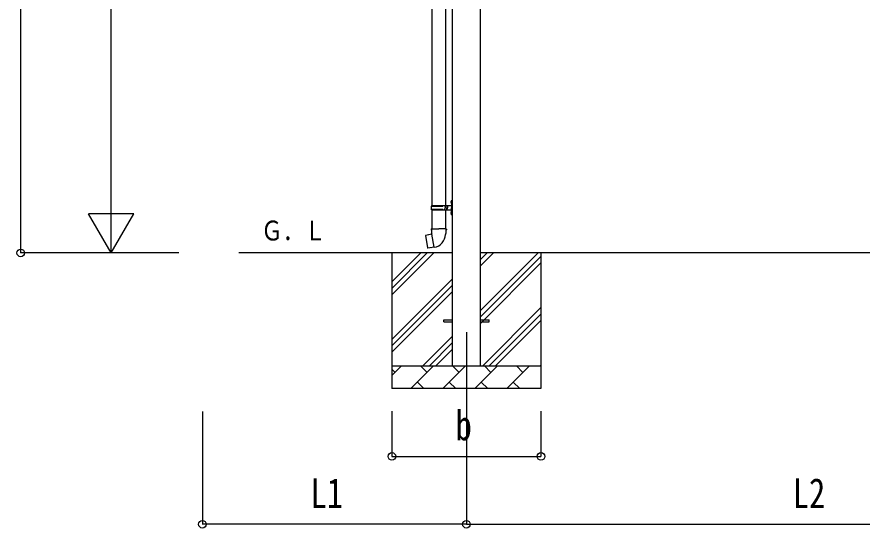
# Model space of a CAD drawing. Units: millimetres, scale not verified. Extents: x -16820 to 16820, y -11880 to 11880.
# Drawn here: x -5344 to -1603, y -3751 to -1491 of the extents above; entities that cross this region are included whole.
import ezdxf
from ezdxf.enums import TextEntityAlignment as Align

# ---------------------------------------------------------------- set-up
doc = ezdxf.new("R2010")
doc.units = ezdxf.units.MM
doc.header["$LTSCALE"] = 50
for name, color, linetype in [('0-4_YKK_12', 2, 'Continuous'), ('0-5_YKK_13', 4, 'Continuous'), ('0-6_YKK_A1', 4, 'Continuous'), ('0-7_YKK_D', 6, 'Continuous')]:
    doc.layers.add(name, color=color, linetype=linetype)
doc.styles.add('ＭＳ ゴシック', font='')
doc.styles.get('ＭＳ ゴシック').set_extended_font_data('MS Gothic')

msp = doc.modelspace()

# ---------------------------------------------------------------- linework, layer by layer
at = {"layer": '0-4_YKK_12'}
msp.add_line((-3354.03, -2884.13), (-3354.03, -3384.13), dxfattribs=at)
at = {"layer": '0-5_YKK_13'}
for p, q in [((-3506.53, -1420.62), (-3506.53, -2325.13)), ((-3446.53, -1420.62), (-3446.53, -2325.13)), ((-3422.84, -2307.98), (-3420.79, -2308.98)), ((-3421.57, -2305.98), (-3420.93, -2305.98)), ((-3421.57, -2305.98), (-3421.57, -2314.28)), ((-3421.57, -2314.28), (-3420.93, -2314.28)), ((-3420.93, -2305.98), (-3420.93, -2314.28)), ((-3420.93, -2305.98), (-3420.53, -2306.38)), ((-3420.93, -2314.28), (-3420.53, -2313.88)), ((-3420.79, -2308.98), (-3420.18, -2310.13)), ((-3420.53, -2302.13), (-3417.53, -2300.63)), ((-3420.53, -2302.13), (-3420.53, -2334.13)), ((-3420.53, -2306.38), (-3420.53, -2313.88)), ((-3417.53, -2300.63), (-3417.53, -2334.13)), ((-3417.53, -2300.63), (-3416.53, -2300.63)), ((-3416.53, -2300.63), (-3416.53, -2334.13)), ((-3509.53, -2327.13), (-3459.2, -2327.13)), ((-3509.53, -2341.13), (-3459.2, -2341.13)), ((-3508.53, -2325.13), (-3422.53, -2325.13)), ((-3508.53, -2325.13), (-3508.53, -2327.13)), ((-3508.53, -2343.13), (-3508.53, -2341.13)), ((-3508.53, -2343.13), (-3422.53, -2343.13)), ((-3506.53, -2343.13), (-3506.53, -2428.05)), ((-3449.53, -2325.13), (-3449.53, -2329.63)), ((-3449.53, -2329.63), (-3447.53, -2329.63)), ((-3449.53, -2343.13), (-3449.53, -2338.63)), ((-3449.53, -2338.63), (-3447.53, -2338.63)), ((-3447.53, -2329.63), (-3447.53, -2334.13)), ((-3447.53, -2338.63), (-3447.53, -2334.13)), ((-3446.53, -2343.13), (-3446.53, -2428.05)), ((-3441.53, -2325.13), (-3441.53, -2334.13)), ((-3441.53, -2329.63), (-3438.53, -2329.63)), ((-3441.53, -2343.13), (-3441.53, -2334.13)), ((-3441.53, -2338.63), (-3438.53, -2338.63)), ((-3438.53, -2329.63), (-3438.53, -2334.13)), ((-3438.53, -2338.63), (-3438.53, -2334.13)), ((-3422.84, -2355.98), (-3420.79, -2356.98)), ((-3421.57, -2353.98), (-3420.93, -2353.98)), ((-3421.57, -2353.98), (-3421.57, -2362.28)), ((-3420.93, -2353.98), (-3420.93, -2362.28)), ((-3420.93, -2353.98), (-3420.53, -2354.38)), ((-3420.53, -2366.13), (-3420.53, -2334.13)), ((-3420.53, -2354.38), (-3420.53, -2361.88)), ((-3417.53, -2367.63), (-3417.53, -2334.13)), ((-3416.53, -2367.63), (-3416.53, -2334.13)), ((-3421.57, -2362.28), (-3420.93, -2362.28)), ((-3420.93, -2362.28), (-3420.53, -2361.88)), ((-3420.79, -2356.98), (-3420.18, -2358.13)), ((-3420.53, -2366.13), (-3417.53, -2367.63)), ((-3417.53, -2367.63), (-3416.53, -2367.63)), ((-3508.38, -2428.05), (-3510.53, -2428.84)), ((-3510.53, -2428.84), (-3510.53, -2432.45)), ((-3508.38, -2428.05), (-3476.53, -2428.05)), ((-3508.38, -2428.05), (-3508.29, -2433.27)), ((-3444.68, -2428.05), (-3476.53, -2428.05)), ((-3444.68, -2428.05), (-3442.53, -2428.84)), ((-3442.53, -2428.84), (-3442.53, -2432.45)), ((-3534.99, -2456.51), (-3535.8, -2457.68)), ((-3535.8, -2457.68), (-3526.18, -2512.23)), ((-3507.13, -2451.26), (-3534.99, -2456.51)), ((-3522.25, -2453.9), (-3522.46, -2454.15)), ((-3510.53, -2432.45), (-3508.29, -2433.27)), ((-3508.29, -2433.27), (-3508.03, -2448.05)), ((-3508.03, -2448.05), (-3506.68, -2450.05)), ((-3496.77, -2508.55), (-3506.9, -2451.08)), ((-3506.88, -2450.26), (-3506.88, -2450.96)), ((-3506.68, -2450.05), (-3506.72, -2450.06)), ((-3446.34, -2450), (-3446.42, -2452.16)), ((-3445.03, -2448.05), (-3446.34, -2450)), ((-3442.53, -2432.45), (-3444.77, -2433.27)), ((-3512.16, -2511.15), (-3512.44, -2510.99)), ((-3496.47, -2509.31), (-3496.71, -2508.65)), ((-3454.03, -2829.63), (-3416.53, -2829.63)), ((-3454.03, -2838.63), (-3454.03, -2829.63)), ((-3454.03, -2838.63), (-3416.53, -2838.63)), ((-3291.53, -2829.63), (-3254.03, -2829.63)), ((-3291.53, -2838.63), (-3254.03, -2838.63)), ((-3254.03, -2838.63), (-3254.03, -2829.63))]:
    msp.add_line(p, q, dxfattribs=at)
for points in [[(-3422.84, -2312.27), (-3420.79, -2311.28), (-3420.18, -2310.13)], [(-3422.84, -2360.27), (-3420.79, -2359.28), (-3420.18, -2358.13)], [(-3444.68, -2428.05), (-3444.77, -2433.27), (-3445.03, -2448.05)], [(-3520.01, -2453.68), (-3520.29, -2453.53), (-3522.25, -2453.9)], [(-3497.04, -2508.46), (-3525.02, -2513.06), (-3526.18, -2512.23)], [(-3509.97, -2510.58), (-3510.18, -2510.82), (-3512.16, -2511.15)]]:
    msp.add_lwpolyline(points, dxfattribs=at)
for centre, radius, start, end in [((-3417.24, -2310.13), 6, 136.21765, 223.78235), ((-3460.78, -2334.13), 49.25, 171.82876, 180.00002), ((-3460.78, -2334.13), 49.25, 180.00002, 188.17127), ((-3459.2, -2325.13), 2, 270, 359.99998), ((-3459.2, -2343.13), 2, 0.00005, 90.00004), ((-3417.24, -2358.13), 6, 136.21765, 223.78235), ((-3422.53, -2323.13), 2, 270, 359.99998), ((-3422.53, -2345.13), 2, 0.00005, 90.00004), ((-3507.18, -2450.96), 0.3, 280.66842, 0), ((-3506.68, -2450.26), 0.2, 100, 180), ((-3506.68, -2450.05), 60.3, 279.96938, 358), ((-3496.99, -2508.75), 0.3, 20, 99.33158), ((-3496.28, -2509.25), 0.2, 200, 279.96938)]:
    msp.add_arc(centre, radius, start, end, dxfattribs=at)
at = {"layer": '0-6_YKK_A1'}
for p, q in [((-3416.53, -236.63), (-3416.53, -3034.13)), ((-3291.53, -3034.13), (-3291.53, -236.63)), ((-3416.53, -2534.13), (-4360.69, -2534.13)), ((-3684.03, -2534.13), (-3684.03, -3134.13)), ((-3684.03, -2719.18), (-3498.98, -2534.13)), ((-3684.03, -2690.89), (-3527.27, -2534.13)), ((-3684.03, -2662.61), (-3555.55, -2534.13)), ((-316.53, -2534.13), (-3291.53, -2534.13)), ((-3291.53, -2789.23), (-3036.43, -2534.13)), ((-3291.53, -2591.24), (-3234.42, -2534.13)), ((-3291.53, -2562.95), (-3262.71, -2534.13)), ((-3024.03, -2534.13), (-3024.03, -3134.13)), ((-3291.53, -2817.51), (-3024.03, -2550.01)), ((-3291.53, -2845.79), (-3024.03, -2578.29)), ((-3684.03, -2917.17), (-3416.53, -2649.67)), ((-3684.03, -2945.45), (-3416.53, -2677.95)), ((-3684.03, -2973.74), (-3416.53, -2706.24)), ((-3281.88, -3034.13), (-3024.03, -2776.28)), ((-3253.59, -3034.13), (-3024.03, -2804.57)), ((-3225.31, -3034.13), (-3024.03, -2832.85)), ((-3546.43, -3034.13), (-3416.53, -2904.23)), ((-3518.15, -3034.13), (-3416.53, -2932.51)), ((-3489.87, -3034.13), (-3416.53, -2960.79)), ((-3684.03, -3034.13), (-3024.03, -3034.13)), ((-3684.03, -3077.02), (-3641.14, -3034.13)), ((-3669.69, -3062.68), (-3684.03, -3048.34)), ((-3599.72, -3134.13), (-3499.72, -3034.13)), ((-3528.27, -3062.68), (-3556.83, -3034.13)), ((-3458.3, -3134.13), (-3358.3, -3034.13)), ((-3386.85, -3062.68), (-3415.4, -3034.13)), ((-3316.88, -3134.13), (-3216.88, -3034.13)), ((-3245.43, -3062.68), (-3273.98, -3034.13)), ((-3175.46, -3134.13), (-3075.46, -3034.13)), ((-3104.01, -3062.68), (-3132.56, -3034.13)), ((-3027.32, -3034.13), (-3024.03, -3030.84)), ((-3024.03, -3134.13), (-3684.03, -3134.13)), ((-3571.17, -3105.57), (-3542.61, -3134.13)), ((-3429.74, -3105.57), (-3401.19, -3134.13)), ((-3288.32, -3105.57), (-3259.77, -3134.13)), ((-3146.9, -3105.57), (-3118.35, -3134.13))]:
    msp.add_line(p, q, dxfattribs=at)
at = {"layer": '0-7_YKK_D'}
for p, q in [((-5326.68, -2534.13), (-5326.68, 103.49)), ((-4926.68, -2334.13), (-4926.68, -434.13)), ((-4926.68, -2534.13), (-4926.68, -2187.72)), ((-4926.68, -2534.13), (-5026.68, -2360.92)), ((-4826.68, -2360.92), (-5026.68, -2360.92)), ((-4926.68, -2534.13), (-4826.68, -2360.92)), ((-4626.68, -2534.13), (-5327.68, -2534.13)), ((-4626.68, -2534.13), (-4927.68, -2534.13)), ((-4522.73, -3235.13), (-4522.73, -3735.13)), ((-3684.03, -3234.13), (-3684.03, -3435.13)), ((-3354.03, -3234.13), (-3354.03, -3735.13)), ((-3354.03, -3234.13), (-3354.03, -3735.13)), ((-3024.03, -3234.13), (-3024.03, -3435.13)), ((-3684.03, -3434.13), (-3024.03, -3434.13)), ((-3354.03, -3734.13), (-4522.73, -3734.13)), ((-3354.03, -3734.13), (-254.03, -3734.13))]:
    msp.add_line(p, q, dxfattribs=at)
for centre in [(-5326.68, -2534.13), (-3684.03, -3434.13), (-3024.03, -3434.13), (-4522.73, -3734.13), (-3354.03, -3734.13), (-3354.03, -3734.13)]:
    msp.add_circle(centre, 17, dxfattribs=at)

# ---------------------------------------------------------------- texts
at = {"layer": '0-6_YKK_A1', "style": 'ＭＳ ゴシック', "width": 0.8}
msp.add_text('Ｇ．Ｌ', height=87.98, dxfattribs=at).set_placement((-4263.32, -2505.68), align=Align.BOTTOM_LEFT)
at = {"layer": '0-7_YKK_D', "style": 'ＭＳ ゴシック', "width": 0.8}
for s, p in [('b', (-3402.03, -3402.13)), ('L1', (-4043.98, -3702.13)), ('L2', (-1909.63, -3702.13))]:
    msp.add_text(s, height=132, dxfattribs=at).set_placement(p, align=Align.BOTTOM_LEFT)

doc.saveas('drawing.dxf')
